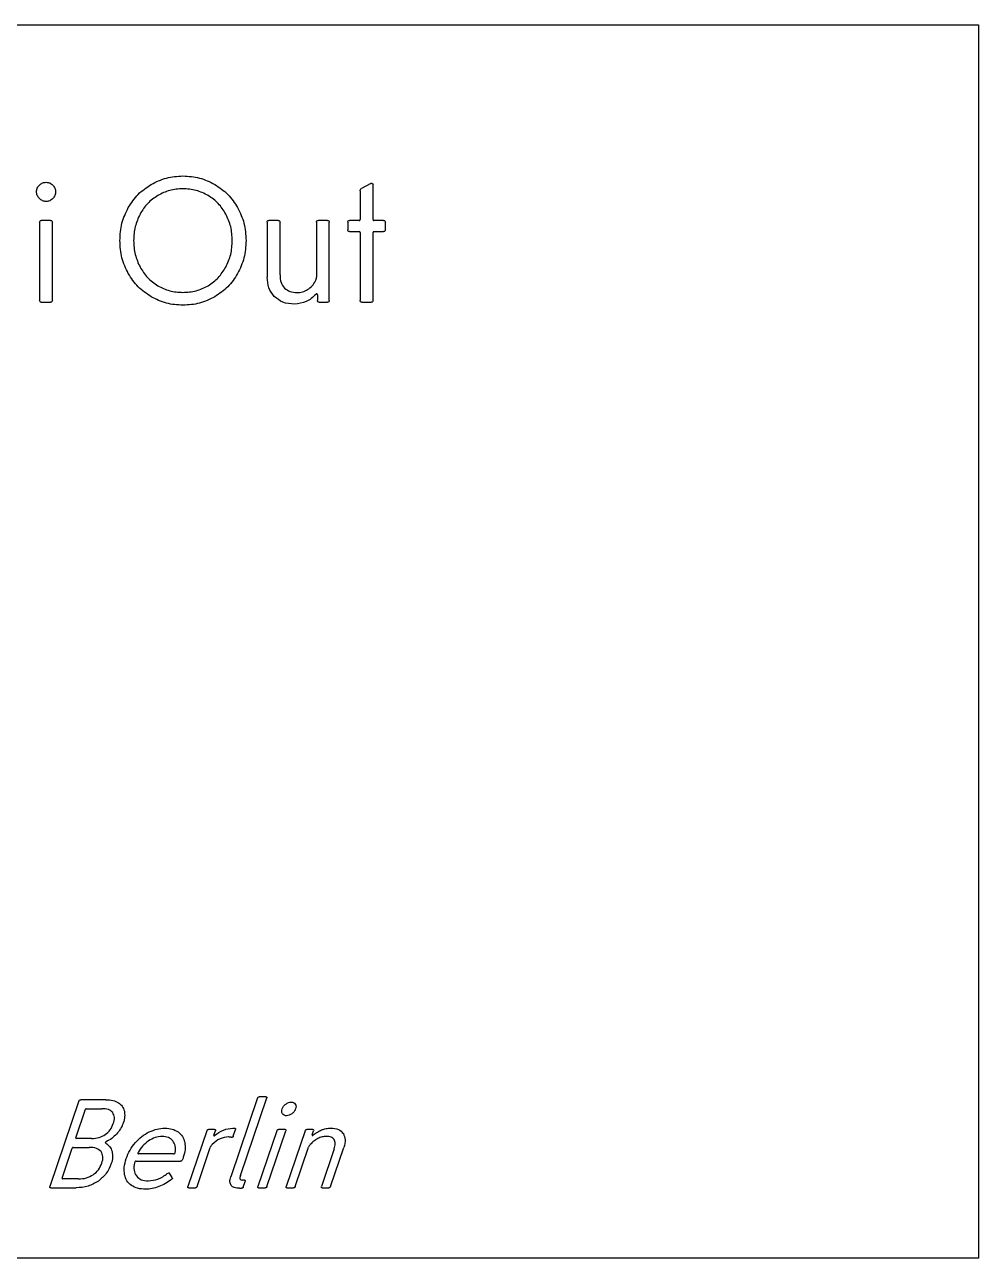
# Model space of a CAD drawing. Header units: millimetres. Extents: x 28 to 158, y -80 to -45.
# Drawn here: x 131.03 to 158.09, y -80 to -45 of the extents above; entities that cross this region are included whole.
import ezdxf

# ---------------------------------------------------------------- set-up
doc = ezdxf.new("R2010")
doc.units = ezdxf.units.MM
doc.layers.get('0').update_dxf_attribs({"linetype": 'CONTINUOUS'})

msp = doc.modelspace()

# ---------------------------------------------------------------- linework, layer by layer
for p, q in [((140.854, -49.506), (140.584, -49.651)), ((140.914, -50.531), (140.914, -49.541)), ((140.549, -49.711), (140.549, -50.531)), ((131.449, -50.606), (131.449, -52.826)), ((131.764, -50.556), (131.499, -50.556)), ((131.814, -52.826), (131.814, -50.606)), ((137.909, -50.606), (137.909, -52.161)), ((138.224, -50.556), (137.959, -50.556)), ((138.274, -52.101), (138.274, -50.606)), ((139.309, -50.606), (139.309, -52.166)), ((139.624, -50.556), (139.359, -50.556)), ((139.674, -52.826), (139.674, -50.606)), ((140.199, -50.606), (140.199, -50.821)), ((140.524, -50.556), (140.249, -50.556)), ((141.214, -50.556), (140.939, -50.556)), ((141.264, -50.821), (141.264, -50.606)), ((140.249, -50.871), (140.524, -50.871)), ((140.549, -50.896), (140.549, -52.826)), ((140.914, -52.826), (140.914, -50.896)), ((140.939, -50.871), (141.214, -50.871)), ((139.334, -52.661), (139.334, -52.826)), ((131.499, -52.876), (131.764, -52.876)), ((139.384, -52.876), (139.624, -52.876)), ((140.599, -52.876), (140.864, -52.876)), ((132.569, -75.536), (131.744, -77.964)), ((133.331, -75.5), (132.617, -75.5)), ((137.637, -75.45), (136.878, -77.686)), ((137.149, -77.654), (137.898, -75.45)), ((137.875, -75.414), (137.685, -75.414)), ((132.478, -76.582), (132.753, -75.771)), ((132.777, -75.754), (133.213, -75.754)), ((132.925, -76.6), (132.489, -76.6)), ((136.197, -76.379), (135.658, -77.964)), ((136.416, -76.343), (136.245, -76.343)), ((136.396, -76.507), (136.44, -76.379)), ((136.947, -76.536), (137.011, -76.346)), ((138.183, -76.379), (137.644, -77.964)), ((137.904, -77.964), (138.443, -76.379)), ((138.42, -76.343), (138.23, -76.343)), ((138.986, -76.379), (138.447, -77.964)), ((139.205, -76.343), (139.034, -76.343)), ((139.189, -76.496), (139.229, -76.379)), ((132.088, -77.729), (132.379, -76.871)), ((132.403, -76.854), (132.853, -76.854)), ((134.242, -77.014), (134.251, -76.996)), ((135.919, -77.964), (136.295, -76.857)), ((138.708, -77.964), (139.087, -76.85)), ((139.81, -76.896), (139.447, -77.964)), ((139.708, -77.964), (140.085, -76.854)), ((134.192, -77.243), (135.453, -77.243)), ((135.252, -77.036), (134.27, -77.036)), ((135.216, -77.711), (135.141, -77.582)), ((131.767, -78), (132.489, -78)), ((132.55, -77.746), (132.1, -77.746)), ((135.682, -78), (135.871, -78)), ((137.12, -78.014), (137.184, -78.014)), ((137.263, -77.782), (137.213, -77.782)), ((137.232, -77.979), (137.286, -77.818)), ((137.667, -78), (137.857, -78)), ((138.471, -78), (138.66, -78)), ((139.471, -78), (139.66, -78))]:
    msp.add_line(p, q)
msp.add_lwpolyline([(28.094, -80), (28.094, -45), (158.094, -45), (158.094, -80)], close=True)
for points, knots in [([(134.617, -49.531), (134.758, -49.461), (135.043, -49.32), (135.36, -49.3), (135.519, -49.291)], [0, 0, 0, 0, 0.04678846, 0.09423191, 0.09423191, 0.09423191, 0.09423191]), ([(135.519, -49.291), (135.679, -49.3), (135.996, -49.32), (136.281, -49.461), (136.422, -49.531)], [0, 0, 0, 0, 0.04744344, 0.09423191, 0.09423191, 0.09423191, 0.09423191]), ([(131.364, -49.741), (131.368, -49.705), (131.375, -49.633), (131.423, -49.578), (131.447, -49.551)], [0, 0, 0, 0, 0.01045546, 0.02117212, 0.02117212, 0.02117212, 0.02117212]), ([(131.447, -49.551), (131.475, -49.527), (131.531, -49.481), (131.604, -49.474), (131.639, -49.471)], [0, 0, 0, 0, 0.0107647, 0.0212694, 0.0212694, 0.0212694, 0.0212694]), ([(131.639, -49.471), (131.674, -49.474), (131.744, -49.482), (131.797, -49.527), (131.824, -49.551)], [0, 0, 0, 0, 0.01007544, 0.02058216, 0.02058216, 0.02058216, 0.02058216]), ([(131.824, -49.551), (131.848, -49.579), (131.894, -49.634), (131.901, -49.705), (131.904, -49.741)], [0, 0, 0, 0, 0.0106095, 0.02105282, 0.02105282, 0.02105282, 0.02105282]), ([(133.967, -50.191), (134.053, -50.058), (134.225, -49.794), (134.487, -49.618), (134.617, -49.531)], [0, 0, 0, 0, 0.04687502, 0.09347993, 0.09347993, 0.09347993, 0.09347993]), ([(135.519, -49.656), (135.392, -49.663), (135.14, -49.678), (134.915, -49.79), (134.804, -49.846)], [0, 0, 0, 0, 0.0379236, 0.07467392, 0.07467392, 0.07467392, 0.07467392]), ([(136.234, -49.846), (136.124, -49.79), (135.898, -49.678), (135.647, -49.663), (135.519, -49.656)], [0, 0, 0, 0, 0.0367503, 0.07467391, 0.07467391, 0.07467391, 0.07467391]), ([(136.422, -49.531), (136.552, -49.618), (136.814, -49.794), (136.986, -50.058), (137.072, -50.191)], [0, 0, 0, 0, 0.04660491, 0.09347986, 0.09347986, 0.09347986, 0.09347986]), ([(140.549, -49.711), (140.551, -49.697), (140.553, -49.671), (140.574, -49.657), (140.584, -49.651)], [0, 0, 0, 0, 0.003850726, 0.007308057, 0.007308057, 0.007308057, 0.007308057]), ([(140.854, -49.506), (140.858, -49.504), (140.866, -49.501), (140.875, -49.501), (140.879, -49.501)], [0, 0, 0, 0, 0.001185834, 0.002566464, 0.002566464, 0.002566464, 0.002566464]), ([(140.879, -49.501), (140.89, -49.503), (140.911, -49.507), (140.913, -49.529), (140.914, -49.541)], [0, 0, 0, 0, 0.002809132, 0.005934094, 0.005934094, 0.005934094, 0.005934094]), ([(131.447, -49.933), (131.423, -49.905), (131.376, -49.849), (131.368, -49.777), (131.364, -49.741)], [0, 0, 0, 0, 0.01087037, 0.02138708, 0.02138708, 0.02138708, 0.02138708]), ([(131.639, -50.016), (131.604, -50.012), (131.531, -50.005), (131.475, -49.957), (131.447, -49.933)], [0, 0, 0, 0, 0.01051678, 0.02138709, 0.02138709, 0.02138709, 0.02138709]), ([(131.824, -49.933), (131.797, -49.957), (131.744, -50.004), (131.674, -50.012), (131.639, -50.016)], [0, 0, 0, 0, 0.01061491, 0.02070294, 0.02070294, 0.02070294, 0.02070294]), ([(131.904, -49.741), (131.901, -49.776), (131.894, -49.849), (131.848, -49.905), (131.824, -49.933)], [0, 0, 0, 0, 0.01050467, 0.02126938, 0.02126938, 0.02126938, 0.02126938]), ([(134.804, -49.846), (134.703, -49.916), (134.499, -50.057), (134.368, -50.267), (134.302, -50.373)], [0, 0, 0, 0, 0.03647649, 0.07354537, 0.07354537, 0.07354537, 0.07354537]), ([(136.737, -50.373), (136.671, -50.267), (136.54, -50.057), (136.336, -49.916), (136.234, -49.846)], [0, 0, 0, 0, 0.03706881, 0.0735454, 0.0735454, 0.0735454, 0.0735454]), ([(133.729, -51.126), (133.739, -50.959), (133.757, -50.632), (133.898, -50.336), (133.967, -50.191)], [0, 0, 0, 0, 0.04948253, 0.09729908, 0.09729908, 0.09729908, 0.09729908]), ([(134.302, -50.373), (134.249, -50.49), (134.14, -50.729), (134.126, -50.992), (134.119, -51.126)], [0, 0, 0, 0, 0.03822232, 0.07804702, 0.07804702, 0.07804702, 0.07804702]), ([(136.919, -51.126), (136.912, -50.992), (136.899, -50.729), (136.79, -50.49), (136.737, -50.373)], [0, 0, 0, 0, 0.03982475, 0.078047, 0.078047, 0.078047, 0.078047]), ([(137.072, -50.191), (137.141, -50.336), (137.282, -50.632), (137.3, -50.959), (137.309, -51.126)], [0, 0, 0, 0, 0.04781656, 0.0972991, 0.0972991, 0.0972991, 0.0972991]), ([(131.449, -50.606), (131.452, -50.591), (131.456, -50.562), (131.485, -50.558), (131.499, -50.556)], [0, 0, 0, 0, 0.003952881, 0.007905687, 0.007905687, 0.007905687, 0.007905687]), ([(131.764, -50.556), (131.779, -50.558), (131.808, -50.562), (131.812, -50.591), (131.814, -50.606)], [0, 0, 0, 0, 0.003952711, 0.007905536, 0.007905536, 0.007905536, 0.007905536]), ([(137.909, -50.606), (137.912, -50.591), (137.916, -50.562), (137.945, -50.558), (137.959, -50.556)], [0, 0, 0, 0, 0.003952881, 0.007905696, 0.007905696, 0.007905696, 0.007905696]), ([(138.224, -50.556), (138.239, -50.558), (138.268, -50.562), (138.272, -50.591), (138.274, -50.606)], [0, 0, 0, 0, 0.003952815, 0.007905696, 0.007905696, 0.007905696, 0.007905696]), ([(139.309, -50.606), (139.312, -50.591), (139.316, -50.562), (139.345, -50.558), (139.359, -50.556)], [0, 0, 0, 0, 0.003952881, 0.007905696, 0.007905696, 0.007905696, 0.007905696]), ([(139.624, -50.556), (139.639, -50.558), (139.668, -50.562), (139.672, -50.591), (139.674, -50.606)], [0, 0, 0, 0, 0.003952815, 0.007905696, 0.007905696, 0.007905696, 0.007905696]), ([(140.199, -50.606), (140.202, -50.591), (140.206, -50.562), (140.235, -50.558), (140.249, -50.556)], [0, 0, 0, 0, 0.003952881, 0.007905687, 0.007905687, 0.007905687, 0.007905687]), ([(140.524, -50.556), (140.532, -50.555), (140.546, -50.553), (140.548, -50.538), (140.549, -50.531)], [0, 0, 0, 0, 0.001976459, 0.003952862, 0.003952862, 0.003952862, 0.003952862]), ([(140.914, -50.531), (140.915, -50.538), (140.918, -50.553), (140.932, -50.555), (140.939, -50.556)], [0, 0, 0, 0, 0.001976412, 0.003952768, 0.003952768, 0.003952768, 0.003952768]), ([(140.549, -50.896), (140.548, -50.888), (140.546, -50.874), (140.532, -50.872), (140.524, -50.871)], [0, 0, 0, 0, 0.001976412, 0.003952768, 0.003952768, 0.003952768, 0.003952768]), ([(140.939, -50.871), (140.932, -50.872), (140.918, -50.874), (140.915, -50.888), (140.914, -50.896)], [0, 0, 0, 0, 0.001976346, 0.003952787, 0.003952787, 0.003952787, 0.003952787]), ([(141.264, -50.821), (141.262, -50.835), (141.258, -50.865), (141.229, -50.869), (141.214, -50.871)], [0, 0, 0, 0, 0.003952881, 0.007905687, 0.007905687, 0.007905687, 0.007905687]), ([(133.967, -52.061), (133.898, -51.915), (133.757, -51.62), (133.739, -51.292), (133.729, -51.126)], [0, 0, 0, 0, 0.04781658, 0.09729911, 0.09729911, 0.09729911, 0.09729911]), ([(134.119, -51.126), (134.126, -51.26), (134.14, -51.522), (134.249, -51.761), (134.302, -51.878)], [0, 0, 0, 0, 0.03982468, 0.07804705, 0.07804705, 0.07804705, 0.07804705]), ([(136.737, -51.878), (136.79, -51.761), (136.899, -51.522), (136.912, -51.26), (136.919, -51.126)], [0, 0, 0, 0, 0.03822242, 0.07804708, 0.07804708, 0.07804708, 0.07804708]), ([(137.309, -51.126), (137.3, -51.292), (137.282, -51.62), (137.141, -51.915), (137.072, -52.061)], [0, 0, 0, 0, 0.04948253, 0.09729916, 0.09729916, 0.09729916, 0.09729916]), ([(134.617, -52.721), (134.487, -52.633), (134.225, -52.457), (134.053, -52.193), (133.967, -52.061)], [0, 0, 0, 0, 0.04660487, 0.09347992, 0.09347992, 0.09347992, 0.09347992]), ([(134.302, -51.878), (134.368, -51.984), (134.499, -52.195), (134.703, -52.336), (134.804, -52.406)], [0, 0, 0, 0, 0.03706888, 0.07354537, 0.07354537, 0.07354537, 0.07354537]), ([(136.234, -52.406), (136.336, -52.336), (136.54, -52.195), (136.671, -51.984), (136.737, -51.878)], [0, 0, 0, 0, 0.03647649, 0.07354537, 0.07354537, 0.07354537, 0.07354537]), ([(137.072, -52.061), (136.986, -52.193), (136.814, -52.457), (136.552, -52.633), (136.422, -52.721)], [0, 0, 0, 0, 0.04687505, 0.09347983, 0.09347983, 0.09347983, 0.09347983]), ([(138.274, -52.101), (138.278, -52.175), (138.283, -52.312), (138.363, -52.423), (138.399, -52.473)], [0, 0, 0, 0, 0.02178774, 0.0400631, 0.0400631, 0.0400631, 0.0400631]), ([(134.804, -52.406), (134.915, -52.461), (135.14, -52.574), (135.392, -52.588), (135.519, -52.596)], [0, 0, 0, 0, 0.03675019, 0.07467392, 0.07467392, 0.07467392, 0.07467392]), ([(135.519, -52.596), (135.647, -52.588), (135.898, -52.574), (136.124, -52.461), (136.234, -52.406)], [0, 0, 0, 0, 0.03792372, 0.07467393, 0.07467393, 0.07467393, 0.07467393]), ([(138.112, -52.711), (138.053, -52.632), (137.931, -52.47), (137.917, -52.266), (137.909, -52.161)], [0, 0, 0, 0, 0.02882552, 0.0597428, 0.0597428, 0.0597428, 0.0597428]), ([(138.399, -52.473), (138.448, -52.51), (138.554, -52.591), (138.688, -52.597), (138.759, -52.601)], [0, 0, 0, 0, 0.01800008, 0.03899352, 0.03899352, 0.03899352, 0.03899352]), ([(139.059, -52.516), (139.103, -52.483), (139.194, -52.416), (139.253, -52.32), (139.284, -52.271)], [0, 0, 0, 0, 0.01614874, 0.0335278, 0.0335278, 0.0335278, 0.0335278]), ([(139.284, -52.271), (139.292, -52.254), (139.306, -52.22), (139.308, -52.184), (139.309, -52.166)], [0, 0, 0, 0, 0.00545722, 0.01086839, 0.01086839, 0.01086839, 0.01086839]), ([(131.814, -52.826), (131.812, -52.84), (131.808, -52.87), (131.779, -52.874), (131.764, -52.876)], [0, 0, 0, 0, 0.003952881, 0.007905574, 0.007905574, 0.007905574, 0.007905574]), ([(135.519, -52.961), (135.36, -52.951), (135.043, -52.932), (134.758, -52.791), (134.617, -52.721)], [0, 0, 0, 0, 0.04744344, 0.09423191, 0.09423191, 0.09423191, 0.09423191]), ([(136.422, -52.721), (136.281, -52.791), (135.996, -52.932), (135.679, -52.951), (135.519, -52.961)], [0, 0, 0, 0, 0.04678846, 0.09423191, 0.09423191, 0.09423191, 0.09423191]), ([(138.684, -52.926), (138.571, -52.919), (138.356, -52.907), (138.19, -52.773), (138.112, -52.711)], [0, 0, 0, 0, 0.03324991, 0.06252796, 0.06252796, 0.06252796, 0.06252796]), ([(139.289, -52.651), (139.205, -52.731), (139.035, -52.892), (138.802, -52.915), (138.684, -52.926)], [0, 0, 0, 0, 0.03387699, 0.06819775, 0.06819775, 0.06819775, 0.06819775]), ([(138.759, -52.601), (138.813, -52.597), (138.919, -52.591), (139.013, -52.541), (139.059, -52.516)], [0, 0, 0, 0, 0.01589276, 0.03150369, 0.03150369, 0.03150369, 0.03150369]), ([(139.322, -52.636), (139.317, -52.636), (139.304, -52.636), (139.295, -52.645), (139.289, -52.651)], [0, 0, 0, 0, 0.001442968, 0.003717981, 0.003717981, 0.003717981, 0.003717981]), ([(139.334, -52.661), (139.334, -52.655), (139.334, -52.644), (139.326, -52.638), (139.322, -52.636)], [0, 0, 0, 0, 0.001654789, 0.002937152, 0.002937152, 0.002937152, 0.002937152]), ([(139.674, -52.826), (139.672, -52.84), (139.668, -52.87), (139.639, -52.874), (139.624, -52.876)], [0, 0, 0, 0, 0.003952843, 0.007905762, 0.007905762, 0.007905762, 0.007905762]), ([(140.914, -52.826), (140.912, -52.84), (140.908, -52.87), (140.879, -52.874), (140.864, -52.876)], [0, 0, 0, 0, 0.003952881, 0.0079058, 0.0079058, 0.0079058, 0.0079058]), ([(132.569, -75.536), (132.574, -75.525), (132.584, -75.505), (132.606, -75.502), (132.617, -75.5)], [0, 0, 0, 0, 0.003228046, 0.006340063, 0.006340063, 0.006340063, 0.006340063]), ([(133.331, -75.5), (133.4, -75.502), (133.526, -75.506), (133.638, -75.561), (133.69, -75.586)], [0, 0, 0, 0, 0.0203226, 0.03722103, 0.03722103, 0.03722103, 0.03722103]), ([(133.69, -75.586), (133.73, -75.617), (133.809, -75.678), (133.84, -75.774), (133.856, -75.821)], [0, 0, 0, 0, 0.01485961, 0.0294568, 0.0294568, 0.0294568, 0.0294568]), ([(137.637, -75.45), (137.642, -75.44), (137.652, -75.419), (137.674, -75.416), (137.685, -75.414)], [0, 0, 0, 0, 0.003227465, 0.00633949, 0.00633949, 0.00633949, 0.00633949]), ([(137.875, -75.414), (137.884, -75.416), (137.905, -75.419), (137.9, -75.44), (137.898, -75.45)], [0, 0, 0, 0, 0.002537847, 0.005216463, 0.005216463, 0.005216463, 0.005216463]), ([(138.437, -75.625), (138.462, -75.608), (138.51, -75.577), (138.567, -75.571), (138.594, -75.568)], [0, 0, 0, 0, 0.00893506, 0.01691556, 0.01691556, 0.01691556, 0.01691556]), ([(138.594, -75.568), (138.617, -75.57), (138.662, -75.574), (138.692, -75.608), (138.707, -75.625)], [0, 0, 0, 0, 0.00672152, 0.01308542, 0.01308542, 0.01308542, 0.01308542]), ([(132.777, -75.754), (132.772, -75.754), (132.76, -75.756), (132.756, -75.766), (132.753, -75.771)], [0, 0, 0, 0, 0.001556013, 0.003171355, 0.003171355, 0.003171355, 0.003171355]), ([(133.528, -75.866), (133.49, -75.833), (133.4, -75.757), (133.281, -75.755), (133.213, -75.754)], [0, 0, 0, 0, 0.01470539, 0.03439846, 0.03439846, 0.03439846, 0.03439846]), ([(133.543, -76.179), (133.562, -76.119), (133.594, -76.011), (133.548, -75.91), (133.528, -75.866)], [0, 0, 0, 0, 0.01806626, 0.03225013, 0.03225013, 0.03225013, 0.03225013]), ([(133.856, -75.821), (133.862, -75.875), (133.875, -75.99), (133.842, -76.101), (133.824, -76.161)], [0, 0, 0, 0, 0.01600544, 0.03439258, 0.03439258, 0.03439258, 0.03439258]), ([(138.344, -75.898), (138.334, -75.877), (138.313, -75.833), (138.325, -75.786), (138.332, -75.761)], [0, 0, 0, 0, 0.00676876, 0.01420622, 0.01420622, 0.01420622, 0.01420622]), ([(138.332, -75.761), (138.343, -75.735), (138.368, -75.682), (138.413, -75.644), (138.437, -75.625)], [0, 0, 0, 0, 0.0083254, 0.01737461, 0.01737461, 0.01737461, 0.01737461]), ([(138.461, -75.957), (138.437, -75.955), (138.39, -75.951), (138.359, -75.915), (138.344, -75.898)], [0, 0, 0, 0, 0.00702179, 0.01360634, 0.01360634, 0.01360634, 0.01360634]), ([(138.614, -75.898), (138.589, -75.915), (138.543, -75.947), (138.487, -75.954), (138.461, -75.957)], [0, 0, 0, 0, 0.00884597, 0.01654328, 0.01654328, 0.01654328, 0.01654328]), ([(138.718, -75.761), (138.706, -75.786), (138.682, -75.84), (138.637, -75.878), (138.614, -75.898)], [0, 0, 0, 0, 0.00834892, 0.01742787, 0.01742787, 0.01742787, 0.01742787]), ([(138.707, -75.625), (138.716, -75.646), (138.737, -75.689), (138.724, -75.736), (138.718, -75.761)], [0, 0, 0, 0, 0.00661308, 0.01401104, 0.01401104, 0.01401104, 0.01401104]), ([(133.316, -76.489), (133.366, -76.448), (133.467, -76.363), (133.518, -76.241), (133.543, -76.179)], [0, 0, 0, 0, 0.01904557, 0.03899645, 0.03899645, 0.03899645, 0.03899645]), ([(133.824, -76.161), (133.802, -76.217), (133.756, -76.331), (133.676, -76.425), (133.636, -76.473)], [0, 0, 0, 0, 0.01806995, 0.03669032, 0.03669032, 0.03669032, 0.03669032]), ([(132.478, -76.582), (132.477, -76.587), (132.474, -76.597), (132.485, -76.599), (132.489, -76.6)], [0, 0, 0, 0, 0.001339321, 0.002607803, 0.002607803, 0.002607803, 0.002607803]), ([(132.925, -76.6), (132.998, -76.596), (133.137, -76.589), (133.259, -76.522), (133.316, -76.489)], [0, 0, 0, 0, 0.02156641, 0.04114775, 0.04114775, 0.04114775, 0.04114775]), ([(133.636, -76.473), (133.592, -76.517), (133.503, -76.605), (133.394, -76.664), (133.34, -76.693)], [0, 0, 0, 0, 0.01872712, 0.03703558, 0.03703558, 0.03703558, 0.03703558]), ([(134.169, -76.718), (134.228, -76.656), (134.343, -76.535), (134.49, -76.454), (134.562, -76.414)], [0, 0, 0, 0, 0.02534495, 0.04986894, 0.04986894, 0.04986894, 0.04986894]), ([(134.93, -76.543), (134.862, -76.549), (134.722, -76.561), (134.601, -76.633), (134.539, -76.67)], [0, 0, 0, 0, 0.02021144, 0.04160835, 0.04160835, 0.04160835, 0.04160835]), ([(134.562, -76.414), (134.635, -76.383), (134.778, -76.322), (134.934, -76.312), (135.01, -76.307)], [0, 0, 0, 0, 0.02364691, 0.0464564, 0.0464564, 0.0464564, 0.0464564]), ([(135.233, -76.666), (135.193, -76.63), (135.108, -76.553), (134.992, -76.546), (134.93, -76.543)], [0, 0, 0, 0, 0.01556788, 0.03358108, 0.03358108, 0.03358108, 0.03358108]), ([(135.01, -76.307), (135.081, -76.311), (135.214, -76.317), (135.329, -76.383), (135.383, -76.414)], [0, 0, 0, 0, 0.02073685, 0.0392591, 0.0392591, 0.0392591, 0.0392591]), ([(135.383, -76.414), (135.428, -76.454), (135.519, -76.534), (135.553, -76.65), (135.57, -76.709)], [0, 0, 0, 0, 0.01753011, 0.03555349, 0.03555349, 0.03555349, 0.03555349]), ([(136.197, -76.379), (136.202, -76.368), (136.211, -76.348), (136.234, -76.344), (136.245, -76.343)], [0, 0, 0, 0, 0.003227997, 0.006340013, 0.006340013, 0.006340013, 0.006340013]), ([(136.815, -76.557), (136.731, -76.568), (136.555, -76.59), (136.421, -76.706), (136.35, -76.768)], [0, 0, 0, 0, 0.02468049, 0.0520404, 0.0520404, 0.0520404, 0.0520404]), ([(136.396, -76.507), (136.395, -76.511), (136.392, -76.517), (136.396, -76.523), (136.397, -76.525)], [0, 0, 0, 0, 0.001180756, 0.001883996, 0.001883996, 0.001883996, 0.001883996]), ([(136.397, -76.525), (136.4, -76.525), (136.407, -76.526), (136.413, -76.521), (136.417, -76.518)], [0, 0, 0, 0, 0.00080204, 0.002218845, 0.002218845, 0.002218845, 0.002218845]), ([(136.416, -76.343), (136.426, -76.345), (136.446, -76.348), (136.442, -76.368), (136.44, -76.379)], [0, 0, 0, 0, 0.002537847, 0.005216433, 0.005216433, 0.005216433, 0.005216433]), ([(136.417, -76.518), (136.498, -76.456), (136.654, -76.339), (136.847, -76.317), (136.939, -76.307)], [0, 0, 0, 0, 0.02989337, 0.05719699, 0.05719699, 0.05719699, 0.05719699]), ([(136.861, -76.563), (136.853, -76.561), (136.838, -76.558), (136.822, -76.557), (136.815, -76.557)], [0, 0, 0, 0, 0.002441314, 0.004676927, 0.004676927, 0.004676927, 0.004676927]), ([(136.911, -76.568), (136.903, -76.568), (136.886, -76.567), (136.869, -76.564), (136.861, -76.563)], [0, 0, 0, 0, 0.002502214, 0.00503294, 0.00503294, 0.00503294, 0.00503294]), ([(136.947, -76.536), (136.943, -76.545), (136.937, -76.562), (136.919, -76.566), (136.911, -76.568)], [0, 0, 0, 0, 0.002811009, 0.005104993, 0.005104993, 0.005104993, 0.005104993]), ([(136.939, -76.307), (136.949, -76.307), (136.967, -76.307), (136.984, -76.31), (136.991, -76.311)], [0, 0, 0, 0, 0.003095961, 0.005252705, 0.005252705, 0.005252705, 0.005252705]), ([(136.991, -76.311), (137, -76.313), (137.019, -76.317), (137.014, -76.336), (137.011, -76.346)], [0, 0, 0, 0, 0.002287183, 0.004967961, 0.004967961, 0.004967961, 0.004967961]), ([(138.183, -76.379), (138.187, -76.368), (138.197, -76.348), (138.219, -76.344), (138.23, -76.343)], [0, 0, 0, 0, 0.003227997, 0.006340013, 0.006340013, 0.006340013, 0.006340013]), ([(138.42, -76.343), (138.43, -76.345), (138.45, -76.348), (138.446, -76.368), (138.443, -76.379)], [0, 0, 0, 0, 0.002537847, 0.005216433, 0.005216433, 0.005216433, 0.005216433]), ([(138.986, -76.379), (138.991, -76.368), (139.001, -76.348), (139.023, -76.344), (139.034, -76.343)], [0, 0, 0, 0, 0.003227997, 0.006340013, 0.006340013, 0.006340013, 0.006340013]), ([(139.35, -76.6), (139.311, -76.623), (139.23, -76.671), (139.164, -76.74), (139.13, -76.775)], [0, 0, 0, 0, 0.01356283, 0.02824115, 0.02824115, 0.02824115, 0.02824115]), ([(139.189, -76.496), (139.188, -76.501), (139.185, -76.507), (139.19, -76.512), (139.192, -76.514)], [0, 0, 0, 0, 0.001173307, 0.001946901, 0.001946901, 0.001946901, 0.001946901]), ([(139.192, -76.514), (139.195, -76.514), (139.204, -76.514), (139.211, -76.508), (139.215, -76.504)], [0, 0, 0, 0, 0.000971139, 0.002648645, 0.002648645, 0.002648645, 0.002648645]), ([(139.205, -76.343), (139.215, -76.345), (139.236, -76.348), (139.231, -76.368), (139.229, -76.379)], [0, 0, 0, 0, 0.002537847, 0.005216433, 0.005216433, 0.005216433, 0.005216433]), ([(139.215, -76.504), (139.254, -76.474), (139.328, -76.416), (139.413, -76.376), (139.454, -76.357)], [0, 0, 0, 0, 0.01461664, 0.02811086, 0.02811086, 0.02811086, 0.02811086]), ([(139.585, -76.539), (139.545, -76.542), (139.463, -76.548), (139.389, -76.582), (139.35, -76.6)], [0, 0, 0, 0, 0.01186299, 0.02444335, 0.02444335, 0.02444335, 0.02444335]), ([(139.454, -76.357), (139.495, -76.343), (139.58, -76.313), (139.669, -76.309), (139.714, -76.307)], [0, 0, 0, 0, 0.01307394, 0.02659202, 0.02659202, 0.02659202, 0.02659202]), ([(139.811, -76.63), (139.784, -76.604), (139.722, -76.543), (139.635, -76.541), (139.585, -76.539)], [0, 0, 0, 0, 0.01096098, 0.02519191, 0.02519191, 0.02519191, 0.02519191]), ([(139.714, -76.307), (139.793, -76.31), (139.933, -76.315), (140.03, -76.416), (140.073, -76.461)], [0, 0, 0, 0, 0.02250662, 0.04038565, 0.04038565, 0.04038565, 0.04038565]), ([(139.81, -76.896), (139.827, -76.845), (139.856, -76.755), (139.825, -76.668), (139.811, -76.63)], [0, 0, 0, 0, 0.01569183, 0.02726353, 0.02726353, 0.02726353, 0.02726353]), ([(140.073, -76.461), (140.095, -76.519), (140.146, -76.647), (140.107, -76.78), (140.085, -76.854)], [0, 0, 0, 0, 0.01820952, 0.04031429, 0.04031429, 0.04031429, 0.04031429]), ([(132.403, -76.854), (132.398, -76.854), (132.387, -76.856), (132.382, -76.866), (132.379, -76.871)], [0, 0, 0, 0, 0.001556926, 0.003172244, 0.003172244, 0.003172244, 0.003172244]), ([(133.197, -76.971), (133.155, -76.937), (133.056, -76.857), (132.928, -76.855), (132.853, -76.854)], [0, 0, 0, 0, 0.01581249, 0.03729106, 0.03729106, 0.03729106, 0.03729106]), ([(133.216, -77.3), (133.235, -77.237), (133.269, -77.124), (133.219, -77.018), (133.197, -76.971)], [0, 0, 0, 0, 0.01900664, 0.03396762, 0.03396762, 0.03396762, 0.03396762]), ([(133.34, -76.693), (133.328, -76.699), (133.307, -76.709), (133.321, -76.726), (133.327, -76.732)], [0, 0, 0, 0, 0.003223964, 0.0054216, 0.0054216, 0.0054216, 0.0054216]), ([(133.327, -76.732), (133.368, -76.763), (133.452, -76.823), (133.489, -76.92), (133.507, -76.968)], [0, 0, 0, 0, 0.01511594, 0.03026357, 0.03026357, 0.03026357, 0.03026357]), ([(133.507, -76.968), (133.517, -77.023), (133.537, -77.139), (133.504, -77.254), (133.486, -77.314)], [0, 0, 0, 0, 0.01642538, 0.03512141, 0.03512141, 0.03512141, 0.03512141]), ([(133.91, -77.171), (133.942, -77.089), (134.006, -76.925), (134.115, -76.786), (134.169, -76.718)], [0, 0, 0, 0, 0.02652045, 0.05251329, 0.05251329, 0.05251329, 0.05251329]), ([(134.539, -76.67), (134.48, -76.715), (134.363, -76.805), (134.288, -76.933), (134.251, -76.996)], [0, 0, 0, 0, 0.02203306, 0.04391988, 0.04391988, 0.04391988, 0.04391988]), ([(135.299, -76.993), (135.306, -76.93), (135.319, -76.814), (135.26, -76.713), (135.233, -76.666)], [0, 0, 0, 0, 0.0183483, 0.0341268, 0.0341268, 0.0341268, 0.0341268]), ([(135.252, -77.036), (135.265, -77.034), (135.29, -77.03), (135.296, -77.005), (135.299, -76.993)], [0, 0, 0, 0, 0.003480197, 0.006970294, 0.006970294, 0.006970294, 0.006970294]), ([(135.57, -76.709), (135.578, -76.776), (135.594, -76.919), (135.552, -77.058), (135.53, -77.132)], [0, 0, 0, 0, 0.01997964, 0.04290091, 0.04290091, 0.04290091, 0.04290091]), ([(136.35, -76.768), (136.339, -76.781), (136.315, -76.807), (136.302, -76.84), (136.295, -76.857)], [0, 0, 0, 0, 0.00516306, 0.01058258, 0.01058258, 0.01058258, 0.01058258]), ([(139.13, -76.775), (139.121, -76.787), (139.103, -76.81), (139.092, -76.837), (139.087, -76.85)], [0, 0, 0, 0, 0.00447892, 0.008698203, 0.008698203, 0.008698203, 0.008698203]), ([(132.974, -77.629), (133.027, -77.585), (133.135, -77.495), (133.188, -77.366), (133.216, -77.3)], [0, 0, 0, 0, 0.02028196, 0.04136047, 0.04136047, 0.04136047, 0.04136047]), ([(133.486, -77.314), (133.445, -77.41), (133.362, -77.604), (133.2, -77.739), (133.118, -77.807)], [0, 0, 0, 0, 0.0308306, 0.06224864, 0.06224864, 0.06224864, 0.06224864]), ([(133.862, -77.627), (133.855, -77.555), (133.84, -77.401), (133.885, -77.252), (133.91, -77.171)], [0, 0, 0, 0, 0.02130962, 0.04618015, 0.04618015, 0.04618015, 0.04618015]), ([(134.144, -77.289), (134.132, -77.361), (134.109, -77.493), (134.17, -77.611), (134.197, -77.664)], [0, 0, 0, 0, 0.02119774, 0.03879918, 0.03879918, 0.03879918, 0.03879918]), ([(134.192, -77.243), (134.18, -77.245), (134.153, -77.25), (134.147, -77.276), (134.144, -77.289)], [0, 0, 0, 0, 0.003537509, 0.007310447, 0.007310447, 0.007310447, 0.007310447]), ([(134.242, -77.014), (134.242, -77.02), (134.243, -77.036), (134.26, -77.036), (134.27, -77.036)], [0, 0, 0, 0, 0.001644587, 0.004198136, 0.004198136, 0.004198136, 0.004198136]), ([(135.499, -77.214), (135.493, -77.223), (135.481, -77.239), (135.462, -77.241), (135.453, -77.243)], [0, 0, 0, 0, 0.002916155, 0.005578209, 0.005578209, 0.005578209, 0.005578209]), ([(135.53, -77.132), (135.525, -77.148), (135.515, -77.176), (135.504, -77.203), (135.499, -77.214)], [0, 0, 0, 0, 0.005026753, 0.008799323, 0.008799323, 0.008799323, 0.008799323]), ([(132.55, -77.746), (132.629, -77.743), (132.78, -77.736), (132.911, -77.663), (132.974, -77.629)], [0, 0, 0, 0, 0.02346397, 0.0445294, 0.0445294, 0.0445294, 0.0445294]), ([(134.056, -77.932), (134.01, -77.892), (133.914, -77.81), (133.879, -77.689), (133.862, -77.627)], [0, 0, 0, 0, 0.01809305, 0.03692799, 0.03692799, 0.03692799, 0.03692799]), ([(134.197, -77.664), (134.241, -77.705), (134.336, -77.794), (134.466, -77.8), (134.538, -77.804)], [0, 0, 0, 0, 0.01724855, 0.03783554, 0.03783554, 0.03783554, 0.03783554]), ([(134.538, -77.804), (134.63, -77.793), (134.826, -77.77), (134.989, -77.657), (135.076, -77.596)], [0, 0, 0, 0, 0.02734459, 0.05847652, 0.05847652, 0.05847652, 0.05847652]), ([(135.076, -77.596), (135.09, -77.584), (135.111, -77.566), (135.134, -77.578), (135.141, -77.582)], [0, 0, 0, 0, 0.004860752, 0.007314897, 0.007314897, 0.007314897, 0.007314897]), ([(136.886, -77.934), (136.871, -77.9), (136.834, -77.82), (136.862, -77.735), (136.878, -77.686)], [0, 0, 0, 0, 0.01080234, 0.02563717, 0.02563717, 0.02563717, 0.02563717]), ([(137.149, -77.654), (137.139, -77.691), (137.119, -77.758), (137.184, -77.775), (137.213, -77.782)], [0, 0, 0, 0, 0.00966148, 0.01731304, 0.01731304, 0.01731304, 0.01731304]), ([(131.767, -78), (131.757, -77.998), (131.737, -77.995), (131.741, -77.975), (131.744, -77.964)], [0, 0, 0, 0, 0.002536964, 0.005215612, 0.005215612, 0.005215612, 0.005215612]), ([(132.088, -77.729), (132.087, -77.734), (132.085, -77.744), (132.095, -77.746), (132.1, -77.746)], [0, 0, 0, 0, 0.00133935, 0.00260694, 0.00260694, 0.00260694, 0.00260694]), ([(133.118, -77.807), (133.024, -77.863), (132.83, -77.979), (132.605, -77.993), (132.489, -78)], [0, 0, 0, 0, 0.03242693, 0.06672782, 0.06672782, 0.06672782, 0.06672782]), ([(134.457, -78.039), (134.381, -78.036), (134.239, -78.031), (134.114, -77.963), (134.056, -77.932)], [0, 0, 0, 0, 0.02250835, 0.04200192, 0.04200192, 0.04200192, 0.04200192]), ([(134.834, -77.966), (134.772, -77.987), (134.649, -78.029), (134.52, -78.036), (134.457, -78.039)], [0, 0, 0, 0, 0.01974372, 0.03853557, 0.03853557, 0.03853557, 0.03853557]), ([(135.2, -77.757), (135.142, -77.8), (135.027, -77.883), (134.898, -77.939), (134.834, -77.966)], [0, 0, 0, 0, 0.02153339, 0.04222657, 0.04222657, 0.04222657, 0.04222657]), ([(135.216, -77.711), (135.219, -77.719), (135.226, -77.737), (135.209, -77.75), (135.2, -77.757)], [0, 0, 0, 0, 0.002285325, 0.005462468, 0.005462468, 0.005462468, 0.005462468]), ([(135.682, -78), (135.672, -77.998), (135.651, -77.995), (135.656, -77.975), (135.658, -77.964)], [0, 0, 0, 0, 0.002536964, 0.005215612, 0.005215612, 0.005215612, 0.005215612]), ([(135.919, -77.964), (135.914, -77.975), (135.904, -77.995), (135.882, -77.998), (135.871, -78)], [0, 0, 0, 0, 0.003229619, 0.006343471, 0.006343471, 0.006343471, 0.006343471]), ([(137.12, -78.014), (137.07, -78.013), (136.983, -78.011), (136.915, -77.957), (136.886, -77.934)], [0, 0, 0, 0, 0.01436899, 0.02529404, 0.02529404, 0.02529404, 0.02529404]), ([(137.232, -77.979), (137.227, -77.989), (137.217, -78.009), (137.195, -78.013), (137.184, -78.014)], [0, 0, 0, 0, 0.003230103, 0.006343041, 0.006343041, 0.006343041, 0.006343041]), ([(137.263, -77.782), (137.273, -77.784), (137.293, -77.787), (137.288, -77.807), (137.286, -77.818)], [0, 0, 0, 0, 0.002536964, 0.005215605, 0.005215605, 0.005215605, 0.005215605]), ([(137.667, -78), (137.657, -77.998), (137.637, -77.995), (137.641, -77.975), (137.644, -77.964)], [0, 0, 0, 0, 0.002536072, 0.005214713, 0.005214713, 0.005214713, 0.005214713]), ([(137.904, -77.964), (137.899, -77.975), (137.89, -77.995), (137.867, -77.998), (137.857, -78)], [0, 0, 0, 0, 0.003229619, 0.006343471, 0.006343471, 0.006343471, 0.006343471]), ([(138.471, -78), (138.461, -77.998), (138.441, -77.995), (138.445, -77.975), (138.447, -77.964)], [0, 0, 0, 0, 0.002536964, 0.005215612, 0.005215612, 0.005215612, 0.005215612]), ([(138.708, -77.964), (138.703, -77.975), (138.693, -77.995), (138.671, -77.998), (138.66, -78)], [0, 0, 0, 0, 0.003229619, 0.006343471, 0.006343471, 0.006343471, 0.006343471]), ([(139.471, -78), (139.461, -77.998), (139.441, -77.995), (139.445, -77.975), (139.447, -77.964)], [0, 0, 0, 0, 0.002536964, 0.005215605, 0.005215605, 0.005215605, 0.005215605]), ([(139.708, -77.964), (139.703, -77.975), (139.693, -77.995), (139.671, -77.998), (139.66, -78)], [0, 0, 0, 0, 0.003230152, 0.006343091, 0.006343091, 0.006343091, 0.006343091])]:
    msp.add_open_spline(points, degree=3, knots=knots)
for points in [[(141.214, -50.556), (141.229, -50.558), (141.258, -50.562), (141.262, -50.591), (141.264, -50.606)], [(140.249, -50.871), (140.235, -50.869), (140.206, -50.865), (140.202, -50.835), (140.199, -50.821)], [(131.499, -52.876), (131.485, -52.874), (131.456, -52.87), (131.452, -52.84), (131.449, -52.826)], [(139.384, -52.876), (139.37, -52.874), (139.341, -52.87), (139.337, -52.84), (139.334, -52.826)], [(140.599, -52.876), (140.585, -52.874), (140.556, -52.87), (140.552, -52.84), (140.549, -52.826)]]:
    msp.add_open_spline(points, degree=3)

doc.saveas('drawing.dxf')
